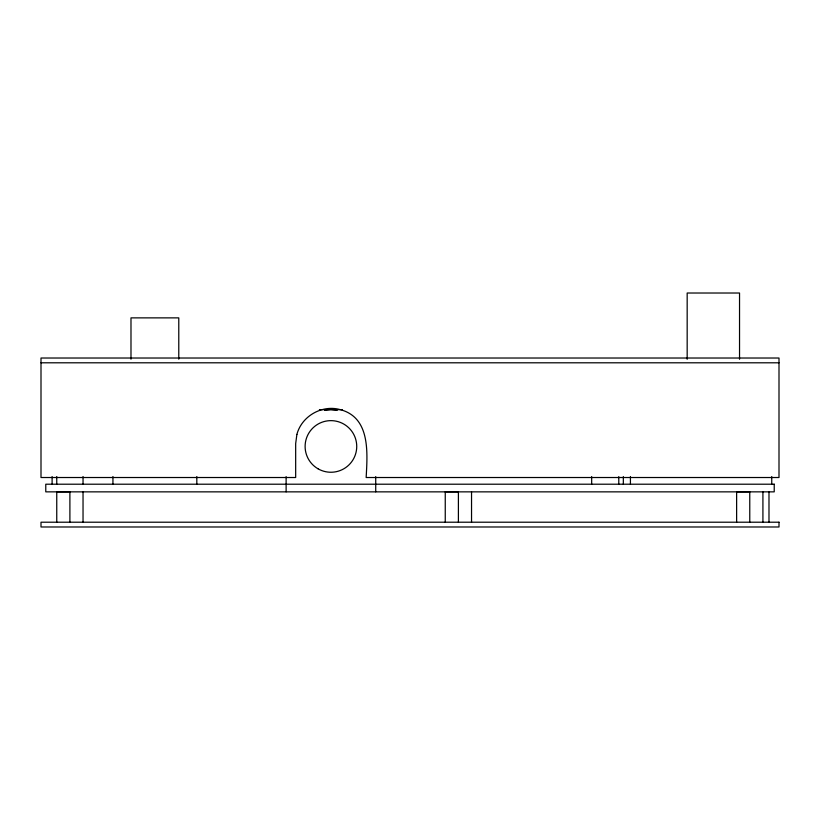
<?xml version="1.0" encoding="UTF-8"?>
<svg xmlns="http://www.w3.org/2000/svg" width="820" height="820" viewBox="0 0 820 820"><rect width="100%" height="100%" fill="white"/><g stroke="black" fill="none" stroke-linecap="round" stroke-linejoin="round"><path stroke-width="1.23" d="M324.556 410.379L330.849 409.549L337.143 410.379M41 362.799L779 362.799M319.4 409.641L342.442 409.641M771.743 476.574L771.743 484.21M768.986 491.826L768.986 522.207M762.918 491.826L762.918 522.207M749.767 522.207L749.767 491.826L736.626 491.856L736.626 522.207M739.537 359.293L739.537 293.017L687.17 293.017L687.17 359.293M630.426 476.574L630.426 484.21M623.333 476.635L623.333 484.21M618.782 476.635L618.782 484.21M591.671 476.584L591.671 484.21M471.541 491.826L471.541 522.207M458.4 522.207L458.4 491.826L445.25 491.856L445.25 522.207M375.724 476.625L375.724 491.856M286.118 476.625L286.118 491.856M196.82 476.553L196.82 484.21M178.78 359.18L178.78 317.873L130.985 317.873L130.985 359.18M112.934 476.553L112.934 484.21M83.035 476.543L83.035 484.21M83.035 491.826L83.035 522.207M69.895 522.207L69.895 491.826L56.754 491.856L56.754 522.207M56.754 476.543L56.754 484.21M52.111 476.584L52.111 484.21M296.881 434.456L295.671 443.579L295.671 477.517L41 477.517L41 358.022L779 358.022L779 477.517L366.161 477.517C367.411 453.224 370.681 417.657 340.3 409.641C322.055 404.404 301.668 416.119 296.881 434.456M774.223 484.21L45.776 484.21L45.776 491.856L774.223 491.856L774.223 484.21M779 522.207L41 522.207L41 526.983L779 526.983L779 522.207M318.016 468.794A25.809 25.809 0 0 0 356.731 446.449A25.809 25.809 0 0 0 318.016 424.094A25.809 25.809 0 0 0 318.016 468.794"/></g></svg>
